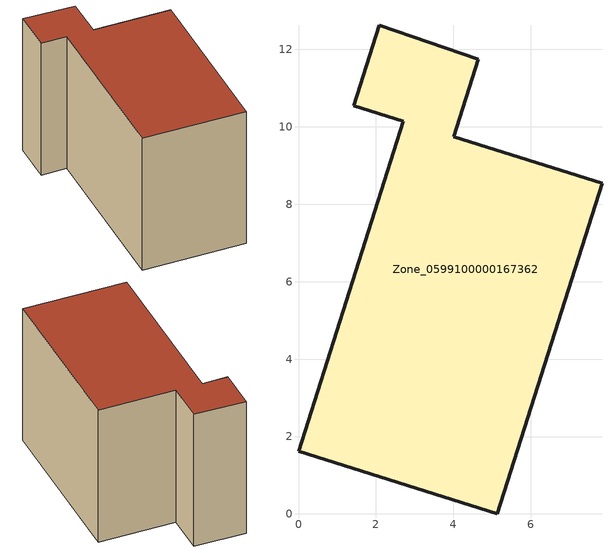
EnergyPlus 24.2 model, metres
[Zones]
Zone_0599100000167362
 floor ground (C_G): 4.64,11.75 4.01,9.74 7.84,8.54 5.14,0 0,1.62 2.7,10.14 1.43,10.54 2.09,12.63 z0
 wall outside (C_F): 4.01,9.74 4.64,11.75 2.09,12.63 1.43,10.54 2.7,10.14 0,1.62 5.14,0 7.84,8.54 4.01,9.74 z0:7.7
 roof outside (C_R): 5.14,0 7.84,8.54 4.01,9.74 4.64,11.75 2.09,12.63 1.43,10.54 2.7,10.14 0,1.62 z7.7
[BUILDING]
Pand.0599100000167362: North Axis=0; Terrain=City; Loads Convergence Tolerance Value=0.04; Temperature Convergence Tolerance Value=0.4; Solar Distribution=FullExterior; Maximum Number of Warmup Days=25; Minimum Number of Warmup Days=1
[Site:Location]
Rotterdam.The.Hague.AP_ZH_NLD Design_Conditions: Latitude=51.96; Longitude=4.45; Time Zone=1; Elevation=-4.5
[SITE:GROUNDTEMPERATURE:BUILDINGSURFACE]
18, 18, 18, 18, 18, 18, 18, 18, 18, 18, 18, 18
[MATERIAL] Thermal Absorptance=0.9; Solar Absorptance=0.7; Visible Absorptance=0.7
Name | Roughness | Thickness | Conductivity | Density | Specific Heat
G.TI.1975-1991 | MediumSmooth | 0.15 | 0.288461 | 540 | 1210
F.TI.1975-1991 | Rough | 0.3 | 0.230769 | 1920 | 840
R.TI.1975-1991 | MediumRough | 0.2 | 0.153846 | 1500 | 1000
[CONSTRUCTION]
C_G: G.TI.1975-1991
C_F: F.TI.1975-1991
C_R: R.TI.1975-1991
[ZONE]
Zone_0599100000167362: Type=1; Multiplier=1; Ceiling Height=Autocalculate; Volume=Autocalculate; Floor Area=autocalculate; Part of Total Floor Area=Yes
[ZONEINFILTRATION:DESIGNFLOWRATE]
Infil_Zone_0599100000167362: Zone or ZoneList or Space or SpaceList=Zone_0599100000167362; Schedule=AlwaysOn; Design Flow Rate Calculation Method=Flow/Area; Flow Rate per Floor Area=0.003; Constant Term Coefficient=1; Temperature Term Coefficient=0; Velocity Term Coefficient=0; Velocity Squared Term Coefficient=0
[HVACTEMPLATE:ZONE:IDEALLOADSAIRSYSTEM]
Zone_0599100000167362: Maximum Heating Supply Air Temperature=50; Minimum Cooling Supply Air Temperature=13; Maximum Heating Supply Air Humidity Ratio=0.0156; Minimum Cooling Supply Air Humidity Ratio=0.0077; Heating Limit=NoLimit; Cooling Limit=NoLimit; Dehumidification Control Type=ConstantSensibleHeatRatio; Cooling Sensible Heat Ratio=0.7; Dehumidification Setpoint=60; Humidification Control Type=None; Humidification Setpoint=30; Outdoor Air Method=None; Outdoor Air Flow Rate per Person=0.00944; Outdoor Air Flow Rate per Zone Floor Area=0; Outdoor Air Flow Rate per Zone=0; Demand Controlled Ventilation Type=None; Outdoor Air Economizer Type=NoEconomizer; Heat Recovery Type=None; Sensible Heat Recovery Effectiveness=0.7; Latent Heat Recovery Effectiveness=0.65
[ZONECONTROL:THERMOSTAT]
ThermostatControl_Zone_0599100000167362: Zone or ZoneList=Zone_0599100000167362; Control Type Schedule=DualSetpointControlType; Control 1=Thermostat_Zone_0599100000167362; Temperature Difference Between Cutout And Setpoint=0
[THERMOSTATSETPOINT:DUALSETPOINT]
Thermostat_Zone_0599100000167362: Heating Setpoint Temperature Schedule=HeatingSetpoint_Zone_0599100000167362; Cooling Setpoint Temperature Schedule=CoolingSetpoint_Zone_0599100000167362
[SCHEDULE:COMPACT]
HeatingSetpoint_Zone_0599100000167362: Through: 12/31, For: AllDays, Until: 24:00, 21
CoolingSetpoint_Zone_0599100000167362: Through: 12/31, For: AllDays, Until: 24:00, 24
DualSetpointControlType: Through: 12/31, For: AllDays, Until: 24:00, 4
AlwaysOn: Through: 12/31, For: AllDays, Until: 24:00, 1
